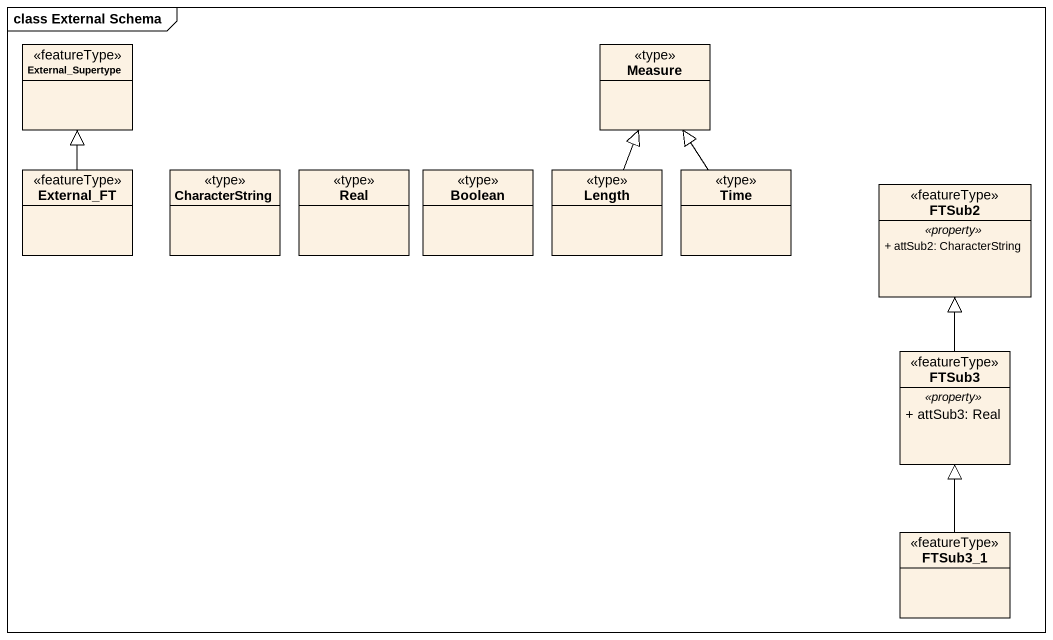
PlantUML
@startuml
mainframe class External Schema
hide circle
hide empty members
skinparam classAttributeIconSize 0
class External_Supertype <<featureType>>
class Measure <<type>>
class External_FT <<featureType>>
class CharacterString <<type>>
class Real <<type>>
class Boolean <<type>>
class Length <<type>>
class Time <<type>>
class FTSub2 <<featureType>> {
  .. <<property>> ..
  + attSub2: CharacterString
}
class FTSub3 <<featureType>> {
  .. <<property>> ..
  + attSub3: Real
}
class FTSub3_1 <<featureType>>
External_FT -up-|> External_Supertype
Length -up-|> Measure
Time -up-|> Measure
FTSub3 -up-|> FTSub2
FTSub3_1 -up-|> FTSub3
@enduml
